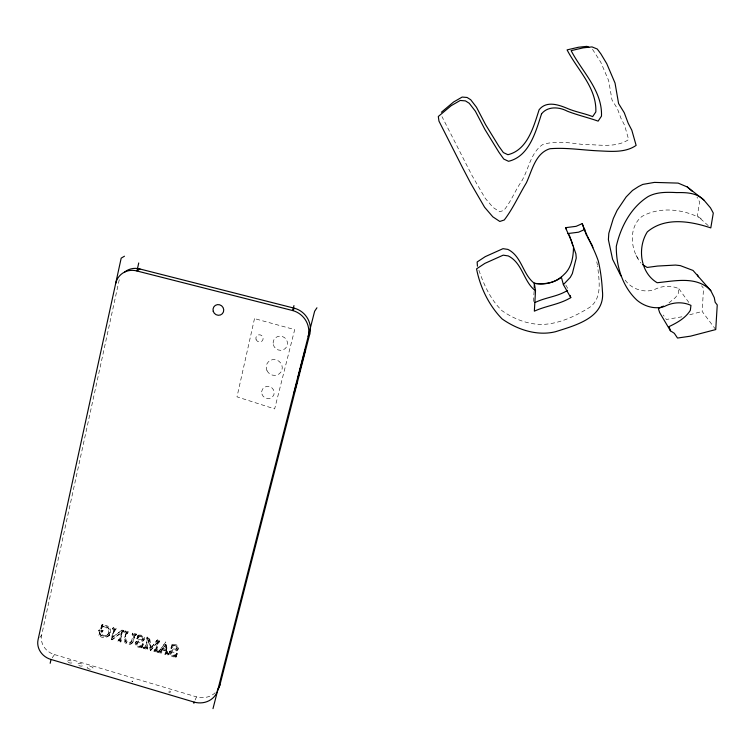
<?xml version="1.0" encoding="UTF-8"?>
<svg xmlns="http://www.w3.org/2000/svg" width="755" height="755" viewBox="0 0 755 755"><rect width="100%" height="100%" fill="white"/><g stroke="black" fill="none" stroke-linecap="round" stroke-linejoin="round"><path stroke-width="0.57" stroke-dasharray="3.77 2.83" d="M534.144 291.156L533.219 303.066M715.74 329.567L702.169 311.466L703.528 288.297L701.565 285.786M625.187 280.124C631.388 288.976 643.826 293.166 654.085 289.75C661.654 285.749 670.959 285.05 678.877 288.721L678.32 293.374L675.574 297.442L668.666 303.151M114.279 629.698L112.504 637.645L121.97 630.066L123.895 630.604L123.131 632.228L122.065 631.869L120.168 640.061L120.838 642.024L117.893 641.212L118.044 640.551L119.186 640.938L119.8 639.957L121.659 632.095L112.014 639.825L111.24 639.608L113.373 629.972L112.608 628.604L113.231 627.641L116.195 628.462L115.421 630.085L114.279 629.698L114.892 628.736L116.043 629.123M114.892 628.736L112.514 637.645M126.406 633.077C119.941 645.006 134.862 647.243 133.512 634.172L132.814 633.086L136.419 634.087L136.268 634.728L135.117 634.36C133.786 638.305 133.135 647.252 126.632 643.807C121.262 641.693 127.472 634.983 124.575 632.454L125.292 630.991L128.284 631.822L128.133 632.482L127 632.105L126.406 633.077L127.538 633.454L128.284 631.822M127 632.105C123.801 635.767 126.179 646.488 131.851 641.004M155.332 650.989L157.597 641.778L155.889 649.998L155.332 650.989L154.143 650.593L153.982 651.254L157.059 652.103L157.729 650.621L156.946 648.941L158.522 640.872L159.673 641.24L159.824 640.599L157.361 639.91L150.698 648.394L157.361 639.91M158.522 640.872L156.398 649.932L157.059 652.103M135.117 634.36L133.55 640.825L132.323 643.062M119.186 640.938L121.64 632.095M39.855 637.475L41.657 635.106L118.856 281.473A18.252 17.29 47.6 0 1 119.488 279.274M111.24 639.608C111.551 636.607 115.949 630.651 113.118 628.132L112.495 629.094M107.267 635.238C113.58 630.614 103.992 621.12 101.217 628.934L100.632 628.773L102.057 624.385L102.944 624.63L102.718 625.338L106.238 625.442L108.522 626.565A5.747 5.219 28.1 0 1 110.004 628.349C113.514 635.54 104.02 640.816 98.867 635.342C100.934 632.954 97.914 631.171 99.396 629.5L103.029 630.51L102.246 632.133L101.132 631.765L100.377 635.03L103.577 636.673A3.935 3.577 28.1 0 0 105.341 636.54L107.899 634.266L105.974 635.568A3.926 3.567 28.1 0 1 104.209 635.701L101.019 634.068L101.765 630.793L102.878 631.171M98.641 630.953L99.396 629.5M98.867 635.342L100.132 631.435L99.282 629.991M100.632 628.773L102.057 624.385M102.246 632.133L103.029 630.51M113.118 628.132L113.231 627.641M123.735 631.265L122.669 630.897L120.772 639.089L121.555 640.561L120.838 642.024M115.421 630.085L116.195 628.462M119.8 639.957L118.658 639.579L118.507 640.231L121.442 641.052M123.131 632.228L123.895 630.604M124.575 632.454L125.292 630.991M127.538 633.454L127.689 632.794L124.688 631.954M131.257 641.986L132.927 636.031L132.106 634.549L132.814 633.086M134.532 635.332L135.683 635.701L135.834 635.059L132.219 634.049M136.919 638.739L138.288 634.483L139.109 634.71L138.307 636.305C146.083 634.71 145.253 643.93 137.646 642.694C133.305 645.997 142.695 648.875 142.723 643.713L143.356 643.892L141.931 648.026L141.091 647.79L141.902 646.186C134.088 647.847 133.89 638.239 142.138 639.447C146.14 636.021 137.476 634.049 137.504 638.9L136.919 638.739L138.288 634.483M157.049 642.76L150.292 650.385L150.849 649.385L149.122 639.56L147.065 646.223L147.82 647.865L147.14 649.347L143.535 648.347L144.262 646.695L145.422 647.073L147.81 639.202L147.112 637.06L149.499 637.73L151.264 647.413M143.535 648.347L144.262 646.695M143.686 647.686L144.856 648.064L147.244 640.174L146.432 638.532L147.112 637.06M147.14 649.347L147.82 647.865M155.889 649.998L154.699 649.602L154.539 650.253L157.606 651.112L157.729 650.621M157.974 641.854L159.126 642.222L159.824 640.599M166.874 653.056L166.544 650.168L162.382 648.913L161.145 650.81L161.929 651.791L161.268 653.273L157.578 652.254L158.286 650.602L159.362 650.961L165.826 641.967L167.714 652.745L168.601 653.641L167.95 655.132L164.939 654.302L165.628 652.641L166.874 653.056L166.336 654.056L165.1 653.641M157.578 652.254L158.286 650.602M161.268 653.273L160.607 651.81L161.476 650.159M161.929 651.791L161.806 652.282L158.125 651.254M164.939 654.302L165.628 652.641M167.95 655.132L168.601 653.641M170.97 648.205L172.291 643.94L173.112 644.166L172.895 644.789C181.493 643.109 179.02 653.575 171.668 652.16C167.28 655.434 176.745 658.369 176.689 653.16L177.321 653.339L175.924 657.482L175.084 657.246L175.849 655.633C168.639 657.473 167.402 647.932 175.556 649.083C180.87 646.497 171.583 642.769 171.545 648.375L170.97 648.205L172.291 643.94M141.931 648.026L143.356 643.892M175.924 657.482L177.321 653.339M149.122 639.56L146.498 647.214L147.263 648.856M109.003 635.729L110.07 632.19L109.381 629.311A5.757 5.228 28.1 0 0 107.889 627.528L105.606 626.395L102.076 626.291L102.303 625.593L101.425 625.348M107.946 634.172C111.259 629.802 103.605 623.479 101.217 628.934M138.307 636.305L139.109 634.71M177.689 650.102C179.379 646.969 174.971 644.779 172.366 645.78L172.593 645.157L171.772 644.921M141.091 647.79L141.902 646.186M175.084 657.246L175.849 655.633M143.639 640.636C146.564 637.513 142.044 634.021 138.892 635.332M136.07 641.495C133.022 644.874 138.023 648.432 141.327 647.177M137.504 638.9L138.297 637.38M141.921 645.28L142.78 644.874M142.723 643.713C142.119 646.374 137.854 646.223 137.051 643.817C137.014 639.995 142.601 642.241 144.214 639.655M170.035 650.942C167.081 654.377 171.998 657.869 175.32 656.633M171.545 648.375L172.291 646.837M157.738 651.593L158.814 651.961L165.826 641.967M175.934 654.745L176.802 654.34M176.689 653.16C176.066 655.812 171.8 655.67 170.998 653.264C170.998 649.442 176.576 651.697 178.208 649.111M135.494 642.477C137.108 639.844 142.535 642.194 142.714 638.494C142.091 636.238 138.552 636.22 137.721 638.352M169.507 651.942C171.14 649.309 176.566 651.669 176.774 647.96C176.226 645.959 173.159 645.648 172.055 647.356L171.489 647.214M195.12 700.017L196.545 696.884A19.8 18.016 22.5 0 0 215.203 692.76M176.51 649.215L177.029 648.224M170.734 652.877L171.262 651.876M172.366 645.78L173.112 644.166M165.921 650.451L166.459 649.46L165.779 644.279L165.241 645.261L165.921 650.451L162.202 649.423L165.741 644.27M166.336 654.056L166.006 651.159L166.544 650.168M160.938 651.15L162.382 648.913M168.072 654.642L167.015 652.811L165.675 643.052L166.213 642.071M158.814 651.961L160.173 649.442M156.644 651.367L157.191 650.376M159.126 642.222L159.673 641.24M153.982 651.254L154.699 649.602M150.773 650.517L157.597 641.778M146.479 648.29L147.046 647.299M144.856 648.064L145.422 647.073M150.67 648.394L148.933 638.702L149.499 637.73M146.432 638.532L146.998 637.56M142.459 639.74L143.035 638.768M136.721 643.42L137.306 642.429M135.683 635.701L136.419 634.087M132.663 634.795L133.257 633.822M132.106 634.549L132.691 633.577M120.432 641.297L121.045 640.325M120.951 641.533L121.555 640.561M117.893 641.212L118.658 639.579M122.065 631.869L122.669 630.897M100.377 635.03L101.019 634.068M101.132 631.765L101.765 630.793M102.076 626.291L102.944 624.63M101.472 628.311L102.114 627.358M52.189 657.832L54.52 654.576A16.912 15.251 29.6 0 1 41.657 635.106M162.202 649.423L165.241 645.261M132.918 642.08C131.077 644.657 126.604 643.458 125.302 640.929C123.348 638.003 127.972 633.502 125.179 631.482M109.626 634.757C107.031 638.315 102.472 636.031 99.509 634.379M112.014 639.825L121.026 633.058M113.137 636.673L121.97 630.066M681.916 316.807L666.344 319.488L663.343 315.024M689.702 314.75L702.169 311.466M112.608 628.604L115.581 629.425M121.366 631.038L123.282 631.567M137.703 635.446L138.524 635.682M146.546 638.041L148.933 638.702M156.814 640.891L159.277 641.58M137.504 637.767L138.08 637.928M101.274 627.811L101.85 627.971M98.754 630.463L102.397 631.473M162.74 648.422L166.459 649.46M141.666 646.799L142.497 647.035M144.101 647.356L147.706 648.356M165.468 653.302L168.478 654.132M175.604 656.246L176.444 656.482M111.863 638.636L112.637 638.853M150.849 649.385L151.33 649.526M54.52 654.576L196.545 696.884M161.844 649.904L166.006 651.159M701.197 218.601C683.652 209.05 659.974 206.238 641.967 216.44C628.141 227.246 630.406 250.528 641.023 263.118M708.265 225.651L697.318 215.902L699.621 201.972L696.997 197.093M592.505 49.292L600.791 62.24L608.643 80.587L612.022 99.981L617.382 108.663L621.082 118.526L624.583 125.254L628.651 139.59C615.231 148.518 598.007 144.28 582.888 144.479C569.723 142.855 555.208 140.355 542.477 144.677C530.397 153.161 528.736 169.507 521.488 181.464C514.995 190.694 511.144 201.538 503.849 210.371L499.612 211.778L492.996 207.38L485.201 198.272L472.092 175.67L441.996 116.638M678.877 288.721L688.938 302.604M636.078 255.388L639.07 259.937M565.806 285.041L568.553 289.892M478.897 270.233C483.974 284.946 490.59 299.641 501.915 310.616C514.268 319.318 529.397 325.207 544.77 324.31C560.918 323.074 576.424 315.684 590.004 307.125C602.688 297.659 598.97 279.812 597.639 266.185M148.565 640.542L150.292 650.385M596.752 261.815L597.488 265.194M89.873 669.194A3.011 1.406 11.8 0 1 87.542 666.684A3.011 1.406 11.8 0 1 92.535 667.382A3.011 1.406 11.8 0 1 90.647 669.298M254.501 318.61L236.994 396.837L274.641 408.899L294.695 329.614L254.501 318.61M131.917 681.123L132.804 681.387L131.917 681.123M273.291 344.544A7.276 7.022 35 0 0 285.173 348.621A7.276 7.022 35 0 0 282.474 336.522A7.276 7.022 35 0 0 273.291 344.544M267.015 370.724A8.135 7.824 32.9 0 0 280.917 372.102A8.135 7.824 32.9 0 0 274.754 359.597A8.135 7.824 32.9 0 0 267.015 370.724M261.909 393.997A6.37 6.106 31.2 0 0 272.498 396.922A6.37 6.106 31.2 0 0 269.45 386.551A6.37 6.106 31.2 0 0 261.909 393.997M256.02 339.269A3.681 3.548 37.2 0 0 262.127 340.949A3.681 3.548 37.2 0 0 260.362 334.918A3.681 3.548 37.2 0 0 256.02 339.269M68.271 662.352A2.473 1.151 11.4 0 0 72.376 662.522A2.473 1.151 11.4 0 0 69.46 660.606A2.473 1.151 11.4 0 0 68.271 662.352M78.765 665.504A2.624 1.217 11.6 0 0 82.946 665.4A2.624 1.217 11.6 0 0 79.464 663.494A2.624 1.217 11.6 0 0 78.765 665.504M168.507 691.939A1.208 0.576 13.7 0 0 170.46 692.005A1.208 0.576 13.7 0 0 168.96 691.042A1.208 0.576 13.7 0 0 168.507 691.939"/><path stroke-width="1.13" d="M534.229 287.778L534.342 283.276C522.668 274.556 521.969 256.426 507.917 249.414L503 248.669L485.229 256.653L477.141 261.976L477.434 266.213M573.498 247.3C573.404 256.691 571.526 267.77 564.155 274.376C556.586 282.247 545.044 285.588 534.342 283.276L535.503 290.798L534.351 311.164C546.233 305.69 559.37 304.567 570.771 297.621L570.138 295.413M50.179 663.286L51.019 659.464A17.044 15.355 29.6 0 1 38.043 639.853L121.187 258.144L124.462 256.209M138.731 262.966L136.957 270.988A18.413 17.431 47.4 0 0 115.647 283.55M193.865 703.32L194.167 702.112A19.96 18.139 22.5 0 0 217.789 689.891L219.988 684.747L309.767 333.955A21.234 20.574 36 0 0 294.441 308.238L139.996 269.007A18.252 17.29 47.6 0 0 124.726 271.979M293.959 305.605L292.714 310.56A21.414 20.734 35.9 0 1 308.182 336.485L309.767 333.955M212.995 708.643L314.627 311.277L316.94 307.785M294.441 308.238L292.714 310.56L136.957 270.988L139.996 269.007M570.771 297.621L563.39 284.635L570.327 277.321L572.356 273.546L576.254 258.04L575.876 253.774L569.194 234.843M441.382 112.259L453.566 102.019L462.154 97.065L467.09 97.471L470.714 99.745L476.49 107.257L485.531 124.547L498.819 146.206L503.358 152.567L507.888 154.709C527.509 150.019 533.615 126.736 539.127 109.73C546.714 100.217 559.285 104.992 568.496 108.899C576.367 112.089 584.785 113.495 592.666 116.61L595.837 111.891C596.78 87.646 577.471 69.951 567.081 49.887L578.5 47.244L586.824 46.357L588.815 47.159M663.447 306.068L658.388 308.71L659.691 312.664L670.44 330.803L674.328 333.314L677.518 338.051L690.57 336.154L715.74 329.567L717.25 304.945L715.164 302.274L714.277 297.621L710.804 290.684L693.014 270.441L680.274 265.609L675.527 265.071L657.567 266.053L647.177 267.449L642.581 264.571M567.571 290.382C557.492 296.772 545.601 297.281 535.153 302.481M535.503 290.798C523.479 281.823 522.753 263.155 508.275 255.936L503.208 255.152L484.899 263.372L476.556 268.856C480.114 287.221 488.891 305.398 502.094 318.912C517.232 329.605 537.041 336.296 555.529 331.709C575.301 325.367 605.576 317.789 602.405 290.911C601.877 280.926 600.621 270.988 598.356 261.173C593.987 248.216 586.767 236.617 582.228 223.622L576.112 226.33L565.486 227.689L571.45 240.949L572.847 245.705M584.889 229.397L578.585 232.191L567.628 233.588M534.342 283.276C543.609 284.55 553.991 283.2 561.399 277.274L563.39 284.635M51.019 659.464L194.167 702.112M710.804 290.684C697.129 275.717 674.998 281.002 657.171 282.729C640.155 272.697 637.182 247.678 647.346 231.851C665.061 216.789 690.485 221.121 710.795 227.906L713.286 213.07L710.493 207.87L703.802 199.971L687.305 186.985L678.141 183.106L654.425 182.399L642.769 184.418L638.607 186.504L632.482 190.468L626.159 196.923L617.118 210.334L613.296 218.544L608.813 233.304L608.388 239.656L612.598 259.314L620.884 275.849M687.305 186.985L692.146 191.223M703.802 199.971C696.601 192.676 686.257 192.431 676.744 192.591C667.146 192.11 656.831 191.836 648.158 196.555C630.972 207.361 620.667 226.887 616.297 246.366C616.118 265.779 622.328 286.607 636.965 300.188C644.364 306.492 655.113 309.682 664.494 306.445C672.582 302.189 682.511 301.462 690.948 305.379L690.344 310.324C685.493 318.129 677.159 322.753 669.053 326.594L670.44 330.803M565.486 227.689L566.58 229.501M587.182 236.608L592.43 245.79L592.845 247.697M697.46 274.895L698.394 276.755M582.228 223.622L586.597 235.588M219.988 684.747A19.8 18.016 22.5 0 1 217.308 690.4M541.543 113.854C535.72 131.804 529.264 156.37 508.54 161.306L503.755 159.041L498.97 152.331L484.937 129.482L475.386 111.23L469.27 103.293L465.448 100.896L460.239 100.462L451.169 105.691L438.306 116.496L438.957 121.111L462.579 167.723L470.752 183.389L484.587 207.229L492.817 216.827L499.801 221.46L504.274 219.979C513.107 208.418 518.855 195.177 526.367 182.861C532.067 170.715 535.286 153.218 549.895 148.735C566.41 147.367 582.718 150.198 599.13 150.887C611.437 151.453 625.508 152.85 636.125 145.394L631.841 130.266L628.16 123.159L624.253 112.74L618.59 103.577L615.042 83.088L606.765 63.694L600.942 53.973L597.271 49.028L592.005 46.904L583.209 47.848L571.129 50.632C582.096 71.838 602.49 90.534 601.48 116.138L598.12 121.13C587.975 117.506 577.433 115.128 567.364 111.202C559.266 106.889 547.856 105.908 541.543 113.854M296.979 381.615L293.997 393.289L297.451 380.794L296.979 381.615M304.982 350.329L298.197 376.839L305.501 349.48L304.982 350.329M213.221 311.268A5.483 5.257 42.9 0 0 222.291 313.769A5.483 5.257 42.9 0 0 219.601 304.775A5.483 5.257 42.9 0 0 213.221 311.268"/></g></svg>
